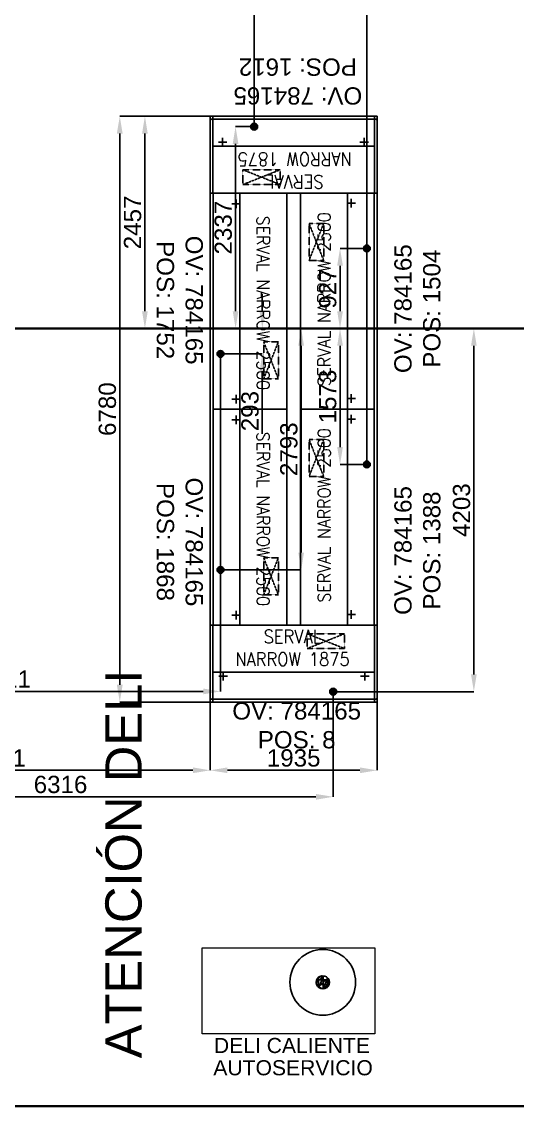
# Model space of a CAD drawing. Header units: millimetres. Extents: x 1478096 to 1808313, y 619971 to 762366.
# Drawn here: x 1542353 to 1548093, y 701817 to 714381 of the extents above; entities that cross this region are included whole.
import ezdxf
from ezdxf.enums import TextEntityAlignment as Align

# ---------------------------------------------------------------- set-up
doc = ezdxf.new("R2010")
doc.units = ezdxf.units.MM
doc.header["$LTSCALE"] = 10
doc.linetypes.add('CENTERX2', pattern=[4, 2.5, -0.5, 0.5, -0.5])
doc.linetypes.add('TRATTEGGIATA2', pattern=[0.375, 0.25, -0.125])
for name, color, linetype in [('Bajadas eléctricas', 7, 'Continuous'), ('Categorías', 250, 'Continuous'), ('COSTAN-CAM-EJES', 251, 'CENTERX2'), ('COSTAN-CAM-NOMENCLATURAS', 7, 'Continuous'), ('COSTAN-EXH-COTAS', 7, 'Continuous'), ('COSTAN-EXH-Desagues', 1, 'Continuous'), ('COSTAN-EXH-NOMENCLATURAS', 7, 'Continuous'), ('DESAGUE AL PISO', 1, 'Continuous'), ('DESAGUE MAQUINA', 3, 'Continuous'), ('GABINETE', 1, 'Continuous'), ('LATERALES', 3, 'Continuous'), ('QUADRO_ELETTRICO', 8, 'Continuous'), ('TESTI20', 3, 'Continuous'), ('W-section count', 250, 'Continuous')]:
    doc.layers.add(name, color=color, linetype=linetype)
doc.layers.add('BLOQUES', color=7, linetype='Continuous', lineweight=0)
doc.styles.add('ARIAL', font='ARIAL.TTF')
doc.styles.add('costan', font='ARIAL.TTF')
doc.styles.add('HEAD', font='ARIAL.TTF', dxfattribs={"height": 0.6})
doc.styles.add('ROMANS20', font='romans.shx', dxfattribs={"width": 0.9, "height": 2})
doc.styles.add('TESTI15', font='romans.shx', dxfattribs={"width": 0.9, "height": 1.5})
doc.dimstyles.new('COSTAN-DESAGUES', dxfattribs={"dimtxt": 200, "dimasz": 200, "dimexe": 0, "dimexo": 0, "dimgap": 40, "dimtad": 1, "dimdec": 0, "dimzin": 0, "dimdsep": 46, "dimtxsty": 'costan', "dimblk1": 'ARCHTICK', "dimblk2": 'ARCHTICK', "dimcen": 0, "dimclrd": 256, "dimclre": 256, "dimclrt": 256, "dimadec": 0, "dimazin": 0, "dimtfac": 1, "dimtdec": 0, "dimtofl": 0, "dimtmove": 0, "dimatfit": 3, "dimfxl": 0, "dimtolj": 1, "dimtzin": 0, "dimarcsym": 0})
doc.dimstyles.new('COSTAN-MM-100', dxfattribs={"dimtxt": 200, "dimasz": 200, "dimexe": 0, "dimexo": 0, "dimgap": 40, "dimtad": 1, "dimdec": 0, "dimzin": 0, "dimdsep": 46, "dimtxsty": 'costan', "dimblk1": 'ARCHTICK', "dimblk2": 'ARCHTICK', "dimcen": 0, "dimclrd": 256, "dimclre": 256, "dimclrt": 256, "dimadec": 0, "dimazin": 0, "dimtfac": 1, "dimtdec": 0, "dimtofl": 0, "dimtmove": 0, "dimatfit": 3, "dimfxl": 0, "dimtolj": 1, "dimtzin": 0, "dimarcsym": 0})

# ---------------------------------------------------------------- blocks, each defined once
blk = doc.blocks.new('PWR_SRCE')
for p, q in [((-0.026591, 0.014684), (-0.028575, -0.005358)), ((-0.026988, 0.010716), (0.026194, 0.010716)), ((-0.013891, 0.026194), (-0.026591, 0.014684)), ((-0.022027, 0.018852), (-0.022027, -0.020241)), ((-0.001389, -0.030559), (-0.022027, 0.018852)), ((0.020042, -0.022622), (-0.02163, 0.01905)), ((0.003969, 0.029369), (-0.013891, 0.026194)), ((-0.003572, 0.02798), (0.018058, -0.023813)), ((-0.001786, 0.028377), (0.030758, -0.004167)), ((-0.001389, -0.030559), (-0.001389, 0.028377)), ((0.02282, 0.019844), (0.003969, 0.029369)), ((0.019248, 0.02163), (0.019248, -0.023416)), ((0.028377, 0.004763), (0.021828, 0.020241)), ((0.031353, -0.003374), (0.02282, 0.019844)), ((-0.028575, -0.005358), (-0.020241, -0.024408)), ((-0.028377, -0.003374), (-0.001191, -0.030559)), ((0.027583, -0.009922), (-0.026591, -0.009922)), ((-0.020241, -0.024408), (-0.001389, -0.030559)), ((-0.001389, -0.030559), (0.019844, -0.023217)), ((-0.001389, -0.030559), (-0.001389, -0.030559)), ((0.019844, -0.023217), (0.031353, -0.003374))]:
    blk.add_line(p, q)
blk.add_circle((0, 0), 0.152202)
at = {"invisible_edges": 12}
for points in [[(-0.030559, 0), (-0.028972, 0.009327), (-0.028972, 0.009327, 0.1524)], [(-0.028972, 0.009327, 0.1524), (-0.030559, 0, 0.1524), (-0.030559, 0)], [(-0.028972, -0.009525), (-0.030559, 0), (-0.030559, 0, 0.1524)], [(-0.030559, 0, 0.1524), (-0.028972, -0.009525, 0.1524), (-0.028972, -0.009525)], [(-0.028972, 0.009327), (-0.024606, 0.017859), (-0.024606, 0.017859, 0.1524)], [(-0.024606, 0.017859, 0.1524), (-0.028972, 0.009327, 0.1524), (-0.028972, 0.009327)], [(-0.024606, 0.017859), (-0.017859, 0.024606), (-0.017859, 0.024606, 0.1524)], [(-0.017859, 0.024606, 0.1524), (-0.024606, 0.017859, 0.1524), (-0.024606, 0.017859)], [(-0.017859, 0.024606), (-0.009327, 0.028972), (-0.009327, 0.028972, 0.1524)], [(-0.009327, 0.028972, 0.1524), (-0.017859, 0.024606, 0.1524), (-0.017859, 0.024606)], [(-0.009327, 0.028972), (0, 0.030559), (0, 0.030559, 0.1524)], [(0, 0.030559, 0.1524), (-0.009327, 0.028972, 0.1524), (-0.009327, 0.028972)], [(0, 0.030559), (0.009525, 0.028972), (0.009525, 0.028972, 0.1524)], [(0.009525, 0.028972, 0.1524), (0, 0.030559, 0.1524), (0, 0.030559)], [(0.009525, 0.028972), (0.018058, 0.024606), (0.018058, 0.024606, 0.1524)], [(0.018058, 0.024606, 0.1524), (0.009525, 0.028972, 0.1524), (0.009525, 0.028972)], [(0.018058, 0.024606), (0.024805, 0.017859), (0.024805, 0.017859, 0.1524)], [(0.024805, 0.017859, 0.1524), (0.018058, 0.024606, 0.1524), (0.018058, 0.024606)], [(0.024805, 0.017859), (0.02917, 0.009327), (0.02917, 0.009327, 0.1524)], [(0.02917, 0.009327, 0.1524), (0.024805, 0.017859, 0.1524), (0.024805, 0.017859)], [(0.02917, 0.009327), (0.030559, 0), (0.030559, 0, 0.1524)], [(0.030559, 0, 0.1524), (0.02917, 0.009327, 0.1524), (0.02917, 0.009327)], [(0.030559, 0), (0.02917, -0.009525), (0.02917, -0.009525, 0.1524)], [(0.02917, -0.009525, 0.1524), (0.030559, 0, 0.1524), (0.030559, 0)], [(-0.024606, -0.018058), (-0.028972, -0.009525), (-0.028972, -0.009525, 0.1524)], [(-0.028972, -0.009525, 0.1524), (-0.024606, -0.018058, 0.1524), (-0.024606, -0.018058)], [(-0.017859, -0.024805), (-0.024606, -0.018058), (-0.024606, -0.018058, 0.1524)], [(-0.024606, -0.018058, 0.1524), (-0.017859, -0.024805, 0.1524), (-0.017859, -0.024805)], [(-0.009327, -0.02917), (-0.017859, -0.024805), (-0.017859, -0.024805, 0.1524)], [(-0.017859, -0.024805, 0.1524), (-0.009327, -0.02917, 0.1524), (-0.009327, -0.02917)], [(0, -0.030559), (-0.009327, -0.02917), (-0.009327, -0.02917, 0.1524)], [(-0.009327, -0.02917, 0.1524), (0, -0.030559, 0.1524), (0, -0.030559)], [(0.009525, -0.02917), (0, -0.030559), (0, -0.030559, 0.1524)], [(0, -0.030559, 0.1524), (0.009525, -0.02917, 0.1524), (0.009525, -0.02917)], [(0.018058, -0.024805), (0.009525, -0.02917), (0.009525, -0.02917, 0.1524)], [(0.009525, -0.02917, 0.1524), (0.018058, -0.024805, 0.1524), (0.018058, -0.024805)], [(0.024805, -0.018058), (0.018058, -0.024805), (0.018058, -0.024805, 0.1524)], [(0.018058, -0.024805, 0.1524), (0.024805, -0.018058, 0.1524), (0.024805, -0.018058)], [(0.02917, -0.009525), (0.024805, -0.018058), (0.024805, -0.018058, 0.1524)], [(0.024805, -0.018058, 0.1524), (0.02917, -0.009525, 0.1524), (0.02917, -0.009525)]]:
    blk.add_3dface(points, dxfattribs=at)
blk = doc.blocks.new('lat')
at = {"layer": 'GABINETE'}
blk.add_line((-55699, -17217), (-55699, -16362), dxfattribs=at)
at = {"layer": 'LATERALES'}
for p in [(-55699, -16327), (-55669, -17217)]:
    blk.add_line(p, (-55699, -17217), dxfattribs=at)
at = {"layer": 'LATERALES', "color": 3, "linetype": 'ByBlock'}
for p, q in [((-55699, -16327), (-55699, -17217)), ((-55699, -16327), (-55669, -16327)), ((-55669, -16327), (-55669, -17217)), ((-55669, -16327), (-55669, -17217)), ((-55669, -16327), (-55669, -17217)), ((-55684, -16362), (-55699, -16362))]:
    blk.add_line(p, q, dxfattribs=at)
at = {"layer": 'LATERALES', "color": 3}
blk.add_line((-55669, -16327), (-55669, -17217), dxfattribs=at)
at = {"layer": 'LATERALES', "color": 1, "linetype": 'ByBlock'}
blk.add_line((-55669, -16327), (-55669, -16377), dxfattribs=at)
at = {"layer": 'LATERALES', "color": 1}
for p, q in [((-55699, -17217), (-55699, -16362)), ((-55699, -17217), (-55699, -16362)), ((-55699, -17217), (-55699, -16362)), ((-55699, -16377), (-55699, -17217))]:
    blk.add_line(p, q, dxfattribs=at)
at = {"layer": 'LATERALES', "color": 3, "linetype": 'ByBlock'}
blk.add_arc((-55685, -16378), 15.8, 2.9635, 87.0365, dxfattribs=at)
blk = doc.blocks.new('POSICION DE DESAGUE')
for p, q in [((-40, 0), (40, 0)), ((0, 40), (0, -40))]:
    blk.add_line(p, q)
blk = doc.blocks.new('SE_TL1_N_187')
at = {"layer": 'DESAGUE MAQUINA'}
for p, q in [((122, -590), (72, -590)), ((122, -590), (122, -540)), ((122, -590), (122, -640)), ((122, -590), (172, -590)), ((2385, -590), (2335, -590)), ((2385, -590), (2385, -540)), ((2385, -590), (2385, -640)), ((2385, -590), (2435, -590))]:
    blk.add_line(p, q, dxfattribs=at)
at = {"layer": 'GABINETE'}
for p, q in [((2500, 0), (0, 0)), ((0, 0), (0, -855)), ((2500, -545), (0, -545)), ((0, -855), (2500, -855))]:
    blk.add_line(p, q, dxfattribs=at)
at = {"layer": 'GABINETE', "color": 3, "linetype": 'ByBlock'}
blk.add_line((2500, -890), (0, -890), dxfattribs=at)
blk.add_line((2500, -890), (0, -890), dxfattribs=at)
at = {"layer": 'QUADRO_ELETTRICO', "linetype": 'TRATTEGGIATA2'}
for p, q in [((1720, -100), (2150, -100)), ((1720, -100), (2150, -270)), ((2150, -100), (1720, -270)), ((1720, -100), (1720, -270)), ((2150, -270), (2150, -100)), ((1720, -270), (2150, -270))]:
    blk.add_line(p, q, dxfattribs=at)
blk.add_blockref('POSICION DE DESAGUE', (1860, -770))
at = {"layer": 'TESTI20', "style": 'TESTI15', "width": 0.9}
blk.add_text('SERVAL NARROW 2500', height=148, dxfattribs=at).set_placement((1271, -276), align=Align.MIDDLE)
blk = doc.blocks.new('COSTAN-REFERENCIA DE DESAGÜES')
at = {"layer": 'COSTAN-EXH-Desagues'}
blk.add_hatch(color=256, dxfattribs=at).paths.add_polyline_path([(40, 0, 1), (-40, 0, 1)])
blk.add_circle((0, 0), 40, dxfattribs=at)
blk = doc.blocks.new('*D561')
at = {"layer": 'COSTAN-EXH-COTAS', "lineweight": -2, "transparency": 16777216}
for p, q in [((1544536, 706507), (1544536, 705717)), ((1546471, 706507), (1546471, 705717)), ((1544736, 705717), (1546271, 705717))]:
    blk.add_line(p, q, dxfattribs=at)
at = {"layer": 'COSTAN-EXH-COTAS', "transparency": 16777216}
for points in [[(1544736, 705750), (1544736, 705684), (1544536, 705717)], [(1546271, 705750), (1546271, 705684), (1546471, 705717)]]:
    blk.add_solid(points, dxfattribs=at)
at = {"layer": 'Defpoints', "color": 0, "transparency": 16777216}
for p in [(1544536, 706507, 112422), (1546471, 706507, 112422), (1546471, 705717)]:
    blk.add_point(p, dxfattribs=at)
at = {"layer": 'COSTAN-EXH-COTAS', "transparency": 16777216, "insert": (1545503, 705859), "char_height": 200, "attachment_point": 5, "style": 'costan'}
blk.add_mtext('\\A1;1935', dxfattribs=at)
blk = doc.blocks.new('_ARCHTICK')
at = {"color": 0, "linetype": 'ByBlock', "const_width": 0.15}
blk.add_lwpolyline([(-0.5, -0.5), (0.5, 0.5)], dxfattribs=at)
blk = doc.blocks.new('*D562')
at = {"layer": 'COSTAN-EXH-COTAS', "lineweight": -2, "transparency": 16777216}
for p, q in [((1544536, 713287), (1543489, 713287)), ((1543489, 706707), (1543489, 713087)), ((1544536, 706507), (1543489, 706507))]:
    blk.add_line(p, q, dxfattribs=at)
at = {"layer": 'COSTAN-EXH-COTAS', "transparency": 16777216}
for points in [[(1543455, 713087), (1543522, 713087), (1543489, 713287)], [(1543455, 706707), (1543522, 706707), (1543489, 706507)]]:
    blk.add_solid(points, dxfattribs=at)
at = {"layer": 'Defpoints', "color": 0, "transparency": 16777216}
for p in [(1543489, 713287), (1544536, 713287, 112422), (1544536, 706507, 112422)]:
    blk.add_point(p, dxfattribs=at)
at = {"layer": 'COSTAN-EXH-COTAS', "transparency": 16777216, "insert": (1543346, 709897), "char_height": 200, "attachment_point": 5, "rotation": 90, "style": 'costan'}
blk.add_mtext('\\A1;6780', dxfattribs=at)
blk = doc.blocks.new('*D618')
at = {"layer": 'COSTAN-EXH-COTAS', "lineweight": -2, "transparency": 16777216}
for p, q in [((1544536, 713287), (1543780, 713287)), ((1543780, 713087), (1543780, 711030))]:
    blk.add_line(p, q, dxfattribs=at)
at = {"layer": 'COSTAN-EXH-COTAS', "transparency": 16777216}
for points in [[(1543747, 713087), (1543813, 713087), (1543780, 713287)], [(1543747, 711030), (1543813, 711030), (1543780, 710830)]]:
    blk.add_solid(points, dxfattribs=at)
at = {"layer": 'Defpoints', "color": 0, "transparency": 16777216}
for p in [(1544536, 713287), (1543780, 710830), (1543780, 710830)]:
    blk.add_point(p, dxfattribs=at)
at = {"layer": 'COSTAN-EXH-COTAS', "transparency": 16777216, "insert": (1543638, 712058), "char_height": 200, "attachment_point": 5, "rotation": 90, "style": 'costan'}
blk.add_mtext('\\A1;2457', dxfattribs=at)
blk = doc.blocks.new('*D619')
at = {"layer": 'COSTAN-EXH-COTAS', "lineweight": -2, "transparency": 16777216}
for p, q in [((1539645, 705717), (1539645, 705717)), ((1544336, 705717), (1539845, 705717))]:
    blk.add_line(p, q, dxfattribs=at)
at = {"layer": 'COSTAN-EXH-COTAS', "transparency": 16777216}
for points in [[(1539845, 705750), (1539845, 705684), (1539645, 705717)], [(1544336, 705750), (1544336, 705684), (1544536, 705717)]]:
    blk.add_solid(points, dxfattribs=at)
at = {"layer": 'Defpoints', "color": 0, "transparency": 16777216}
for p in [(1539645, 705717), (1539645, 705717), (1544536, 705717)]:
    blk.add_point(p, dxfattribs=at)
at = {"layer": 'COSTAN-EXH-COTAS', "transparency": 16777216, "insert": (1542090, 705859), "char_height": 200, "attachment_point": 5, "style": 'costan'}
blk.add_mtext('\\A1;4891', dxfattribs=at)
blk = doc.blocks.new('*D653')
at = {"layer": 'COSTAN-EXH-Desagues', "lineweight": -2, "transparency": 16777216}
for p, q in [((1546351, 711757), (1546040, 711757)), ((1546040, 711557), (1546040, 711030))]:
    blk.add_line(p, q, dxfattribs=at)
at = {"layer": 'COSTAN-EXH-Desagues', "transparency": 16777216}
for points in [[(1546007, 711557), (1546073, 711557), (1546040, 711757)], [(1546007, 711030), (1546073, 711030), (1546040, 710830)]]:
    blk.add_solid(points, dxfattribs=at)
at = {"layer": 'Defpoints', "color": 0, "transparency": 16777216}
for p in [(1546351, 711757), (1546040, 710830), (1546040, 710830)]:
    blk.add_point(p, dxfattribs=at)
at = {"layer": 'COSTAN-EXH-Desagues', "transparency": 16777216, "insert": (1545898, 711293), "char_height": 200, "attachment_point": 5, "rotation": 90, "style": 'costan'}
blk.add_mtext('\\A1;927', dxfattribs=at)
blk = doc.blocks.new('*D654')
at = {"layer": 'COSTAN-EXH-Desagues', "lineweight": -2, "transparency": 16777216}
for p, q in [((1545046, 713167), (1544830, 713167)), ((1544830, 712967), (1544830, 711030))]:
    blk.add_line(p, q, dxfattribs=at)
at = {"layer": 'COSTAN-EXH-Desagues', "transparency": 16777216}
for points in [[(1544797, 712967), (1544863, 712967), (1544830, 713167)], [(1544797, 711030), (1544863, 711030), (1544830, 710830)]]:
    blk.add_solid(points, dxfattribs=at)
at = {"layer": 'Defpoints', "color": 0, "transparency": 16777216}
for p in [(1545046, 713167), (1544830, 710830), (1544830, 710830)]:
    blk.add_point(p, dxfattribs=at)
at = {"layer": 'COSTAN-EXH-Desagues', "transparency": 16777216, "insert": (1544688, 711998), "char_height": 200, "attachment_point": 5, "rotation": 90, "style": 'costan'}
blk.add_mtext('\\A1;2337', dxfattribs=at)
blk = doc.blocks.new('*D655')
at = {"layer": 'COSTAN-EXH-Desagues', "lineweight": -2, "transparency": 16777216}
for p, q in [((1545140, 711030), (1545140, 711230)), ((1544656, 710537), (1545140, 710537)), ((1545140, 710337), (1545140, 709611))]:
    blk.add_line(p, q, dxfattribs=at)
at = {"layer": 'COSTAN-EXH-Desagues', "transparency": 16777216}
for points in [[(1545107, 711030), (1545173, 711030), (1545140, 710830)], [(1545107, 710337), (1545173, 710337), (1545140, 710537)]]:
    blk.add_solid(points, dxfattribs=at)
at = {"layer": 'Defpoints', "color": 0, "transparency": 16777216}
for p in [(1545140, 710830), (1544656, 710537), (1545140, 710537)]:
    blk.add_point(p, dxfattribs=at)
at = {"layer": 'COSTAN-EXH-Desagues', "transparency": 16777216, "insert": (1544998, 709874), "char_height": 200, "attachment_point": 5, "rotation": 90, "style": 'costan'}
blk.add_mtext('\\A1;293', dxfattribs=at)
blk = doc.blocks.new('*D662')
at = {"layer": 'COSTAN-EXH-Desagues', "lineweight": -2, "transparency": 16777216}
for p, q in [((1544846, 715280), (1539845, 715280)), ((1545046, 713167), (1545046, 715280))]:
    blk.add_line(p, q, dxfattribs=at)
at = {"layer": 'COSTAN-EXH-Desagues', "transparency": 16777216}
for points in [[(1539845, 715313), (1539845, 715247), (1539645, 715280)], [(1544846, 715313), (1544846, 715247), (1545046, 715280)]]:
    blk.add_solid(points, dxfattribs=at)
at = {"layer": 'Defpoints', "color": 0, "transparency": 16777216}
for p in [(1539645, 715280), (1539645, 715280), (1545046, 713167)]:
    blk.add_point(p, dxfattribs=at)
at = {"layer": 'COSTAN-EXH-Desagues', "transparency": 16777216, "insert": (1542345, 715422), "char_height": 200, "attachment_point": 5, "style": 'costan'}
blk.add_mtext('\\A1;5401', dxfattribs=at)
blk = doc.blocks.new('*D663')
at = {"layer": 'COSTAN-EXH-Desagues', "lineweight": -2, "transparency": 16777216}
for p, q in [((1544656, 710537), (1544656, 706630)), ((1544456, 706630), (1539845, 706630))]:
    blk.add_line(p, q, dxfattribs=at)
at = {"layer": 'COSTAN-EXH-Desagues', "transparency": 16777216}
for points in [[(1539845, 706663), (1539845, 706597), (1539645, 706630)], [(1544456, 706663), (1544456, 706597), (1544656, 706630)]]:
    blk.add_solid(points, dxfattribs=at)
at = {"layer": 'Defpoints', "color": 0, "transparency": 16777216}
for p in [(1544656, 710537), (1539645, 706630), (1539645, 706630)]:
    blk.add_point(p, dxfattribs=at)
at = {"layer": 'COSTAN-EXH-Desagues', "transparency": 16777216, "insert": (1542150, 706772), "char_height": 200, "attachment_point": 5, "style": 'costan'}
blk.add_mtext('\\A1;5011', dxfattribs=at)
blk = doc.blocks.new('*D664')
at = {"layer": 'COSTAN-EXH-Desagues', "lineweight": -2, "transparency": 16777216}
for p, q in [((1545590, 708237), (1545590, 710630)), ((1544656, 708037), (1545590, 708037))]:
    blk.add_line(p, q, dxfattribs=at)
at = {"layer": 'COSTAN-EXH-Desagues', "transparency": 16777216}
for points in [[(1545557, 710630), (1545623, 710630), (1545590, 710830)], [(1545557, 708237), (1545623, 708237), (1545590, 708037)]]:
    blk.add_solid(points, dxfattribs=at)
at = {"layer": 'Defpoints', "color": 0, "transparency": 16777216}
for p in [(1545590, 710830), (1545590, 710830), (1544656, 708037)]:
    blk.add_point(p, dxfattribs=at)
at = {"layer": 'COSTAN-EXH-Desagues', "transparency": 16777216, "insert": (1545448, 709433), "char_height": 200, "attachment_point": 5, "rotation": 90, "style": 'costan'}
blk.add_mtext('\\A1;2793', dxfattribs=at)
blk = doc.blocks.new('*D665')
at = {"layer": 'COSTAN-EXH-Desagues', "lineweight": -2, "transparency": 16777216}
for p, q in [((1546040, 709457), (1546040, 710630)), ((1546351, 709257), (1546040, 709257))]:
    blk.add_line(p, q, dxfattribs=at)
at = {"layer": 'COSTAN-EXH-Desagues', "transparency": 16777216}
for points in [[(1546007, 710630), (1546073, 710630), (1546040, 710830)], [(1546007, 709457), (1546073, 709457), (1546040, 709257)]]:
    blk.add_solid(points, dxfattribs=at)
at = {"layer": 'Defpoints', "color": 0, "transparency": 16777216}
for p in [(1546040, 710830), (1546040, 710830), (1546351, 709257)]:
    blk.add_point(p, dxfattribs=at)
at = {"layer": 'COSTAN-EXH-Desagues', "transparency": 16777216, "insert": (1545898, 710043), "char_height": 200, "attachment_point": 5, "rotation": 90, "style": 'costan'}
blk.add_mtext('\\A1;1573', dxfattribs=at)
blk = doc.blocks.new('*D666')
at = {"layer": 'COSTAN-EXH-Desagues', "lineweight": -2, "transparency": 16777216}
for p, q in [((1546151, 714870), (1539851, 714870)), ((1546351, 709257), (1546351, 714870))]:
    blk.add_line(p, q, dxfattribs=at)
at = {"layer": 'COSTAN-EXH-Desagues', "transparency": 16777216}
for points in [[(1539851, 714903), (1539851, 714837), (1539651, 714870)], [(1546151, 714903), (1546151, 714837), (1546351, 714870)]]:
    blk.add_solid(points, dxfattribs=at)
at = {"layer": 'Defpoints', "color": 0, "transparency": 16777216}
for p in [(1539651, 714870), (1539651, 714870), (1546351, 709257)]:
    blk.add_point(p, dxfattribs=at)
at = {"layer": 'COSTAN-EXH-Desagues', "transparency": 16777216, "insert": (1543001, 715012), "char_height": 200, "attachment_point": 5, "style": 'costan'}
blk.add_mtext('\\A1;6700', dxfattribs=at)
blk = doc.blocks.new('*D667')
at = {"layer": 'COSTAN-EXH-Desagues', "lineweight": -2, "transparency": 16777216}
for p, q in [((1547590, 706827), (1547590, 710630)), ((1545961, 706627), (1547590, 706627))]:
    blk.add_line(p, q, dxfattribs=at)
at = {"layer": 'COSTAN-EXH-Desagues', "transparency": 16777216}
for points in [[(1547557, 710630), (1547623, 710630), (1547590, 710830)], [(1547557, 706827), (1547623, 706827), (1547590, 706627)]]:
    blk.add_solid(points, dxfattribs=at)
at = {"layer": 'Defpoints', "color": 0, "transparency": 16777216}
for p in [(1547590, 710830), (1547590, 710830), (1545961, 706627)]:
    blk.add_point(p, dxfattribs=at)
at = {"layer": 'COSTAN-EXH-Desagues', "transparency": 16777216, "insert": (1547448, 708728), "char_height": 200, "attachment_point": 5, "rotation": 90, "style": 'costan'}
blk.add_mtext('\\A1;4203', dxfattribs=at)
blk = doc.blocks.new('*D668')
at = {"layer": 'COSTAN-EXH-Desagues', "lineweight": -2, "transparency": 16777216}
for p, q in [((1545961, 706627), (1545961, 705410)), ((1545761, 705410), (1539845, 705410))]:
    blk.add_line(p, q, dxfattribs=at)
at = {"layer": 'COSTAN-EXH-Desagues', "transparency": 16777216}
for points in [[(1539845, 705443), (1539845, 705377), (1539645, 705410)], [(1545761, 705443), (1545761, 705377), (1545961, 705410)]]:
    blk.add_solid(points, dxfattribs=at)
at = {"layer": 'Defpoints', "color": 0, "transparency": 16777216}
for p in [(1545961, 706627), (1539645, 705410), (1539645, 705410)]:
    blk.add_point(p, dxfattribs=at)
at = {"layer": 'COSTAN-EXH-Desagues', "transparency": 16777216, "insert": (1542803, 705552), "char_height": 200, "attachment_point": 5, "style": 'costan'}
blk.add_mtext('\\A1;6316', dxfattribs=at)

msp = doc.modelspace()

# ---------------------------------------------------------------- linework, layer by layer
at = {"layer": 'BLOQUES'}
msp.add_lwpolyline([(1546443.641, 702665.38), (1544443.641, 702665.38), (1544443.641, 703661.38), (1546443.641, 703661.38)], close=True, dxfattribs=at)
at = {"layer": 'COSTAN-CAM-EJES', "const_width": 25}
for points in [[(1478108.728, 710829.642), (1676824.92, 710829.642)], [(1478108.728, 701829.267), (1676824.92, 701829.267)]]:
    msp.add_lwpolyline(points, dxfattribs=at)
at = {"layer": 'DESAGUE MAQUINA'}
for p, q in [((1544680.561, 712986.716), (1544680.561, 713036.716)), ((1546318.907, 712986.716), (1546318.907, 713036.716)), ((1544680.561, 712986.716), (1544630.561, 712986.716)), ((1544680.561, 712986.716), (1544680.561, 712936.716)), ((1544680.561, 712986.716), (1544730.561, 712986.716)), ((1546318.907, 712986.716), (1546268.907, 712986.716)), ((1546318.907, 712986.716), (1546318.907, 712936.716)), ((1546318.907, 712986.716), (1546368.907, 712986.716)), ((1544687.214, 706806.716), (1544637.214, 706806.716)), ((1544687.214, 706806.716), (1544687.214, 706856.716)), ((1544687.214, 706806.716), (1544687.214, 706756.716)), ((1544687.214, 706806.716), (1544737.214, 706806.716)), ((1546325.561, 706806.716), (1546275.561, 706806.716)), ((1546325.561, 706806.716), (1546325.561, 706856.716)), ((1546325.561, 706806.716), (1546325.561, 706756.716)), ((1546325.561, 706806.716), (1546375.561, 706806.716))]:
    msp.add_line(p, q, dxfattribs=at)
at = {"layer": 'GABINETE'}
for p, q in [((1544565.561, 713286.716), (1546440.561, 713286.716)), ((1544565.561, 712396.716), (1544565.561, 713286.716)), ((1546440.561, 712396.716), (1546440.561, 713286.716)), ((1544565.561, 712941.716), (1546440.561, 712941.716)), ((1544565.561, 712396.716), (1546440.561, 712396.716)), ((1546440.561, 707396.716), (1544565.561, 707396.716)), ((1544565.561, 707396.716), (1544565.561, 706506.716)), ((1546440.561, 707396.716), (1546440.561, 706506.716)), ((1546440.561, 706851.716), (1544565.561, 706851.716)), ((1546440.561, 706506.716), (1544565.561, 706506.716))]:
    msp.add_line(p, q, dxfattribs=at)
at = {"layer": 'GABINETE', "color": 3}
for p, q in [((1544565.561, 713286.716), (1546440.561, 713286.716)), ((1546440.561, 706506.716), (1544565.561, 706506.716))]:
    msp.add_line(p, q, dxfattribs=at)
at = {"layer": 'GABINETE', "color": 1}
for p, q in [((1546440.561, 713251.716), (1544565.561, 713251.716)), ((1544565.561, 706541.716), (1546440.561, 706541.716))]:
    msp.add_line(p, q, dxfattribs=at)
at = {"layer": 'QUADRO_ELETTRICO', "linetype": 'TRATTEGGIATA2'}
for p, q in [((1545345.561, 712496.716), (1544915.561, 712666.716)), ((1544915.561, 712496.716), (1545345.561, 712666.716)), ((1545345.561, 712666.716), (1544915.561, 712666.716)), ((1544915.561, 712666.716), (1544915.561, 712496.716)), ((1545345.561, 712496.716), (1545345.561, 712666.716)), ((1545345.561, 712496.716), (1544915.561, 712496.716)), ((1545660.561, 707296.716), (1546090.561, 707296.716)), ((1545660.561, 707296.716), (1546090.561, 707126.716)), ((1546090.561, 707296.716), (1545660.561, 707126.716)), ((1545660.561, 707296.716), (1545660.561, 707126.716)), ((1546090.561, 707126.716), (1546090.561, 707296.716)), ((1545660.561, 707126.716), (1546090.561, 707126.716))]:
    msp.add_line(p, q, dxfattribs=at)

# ---------------------------------------------------------------- block references
at = {"xscale": -1}
msp.add_blockref('lat', (1488866.417, 729613.803), dxfattribs=at)
msp.add_blockref('lat', (1602139.704, 729613.803))
at = {"rotation": 180}
msp.add_blockref('lat', (1488866.417, 690179.628), dxfattribs=at)
at = {"xscale": -1, "rotation": 180}
msp.add_blockref('lat', (1602139.704, 690179.628), dxfattribs=at)
at = {"layer": 'Bajadas eléctricas', "xscale": -2500, "yscale": 2500, "zscale": 2500}
msp.add_blockref('PWR_SRCE', (1545840.168, 703263.38, -47979.17), dxfattribs=at)
at = {"layer": 'COSTAN-CAM-NOMENCLATURAS'}
for p, rotation in [((1545425.561, 712396.716), 270), ((1545580.561, 709896.716), 89.99999999999999), ((1545425.561, 709896.716), 270), ((1545580.561, 707396.716), 89.99999999999999)]:
    msp.add_blockref('SE_TL1_N_187', p, dxfattribs=dict(at, rotation=rotation))
at = {"layer": 'COSTAN-EXH-Desagues'}
for p in [(1545045.561, 713166.716), (1546350.561, 711756.716), (1544655.561, 710536.716), (1546350.561, 709256.716), (1544655.561, 708036.716), (1545960.561, 706626.716)]:
    msp.add_blockref('COSTAN-REFERENCIA DE DESAGÜES', p, dxfattribs=at)
for p, rotation in [((1546350.561, 711756.716), 89.99999999999999), ((1544655.561, 710536.716), 270), ((1546350.561, 709256.716), 89.99999999999999), ((1544655.561, 708036.716), 270)]:
    msp.add_blockref('COSTAN-REFERENCIA DE DESAGÜES', p, dxfattribs=dict(at, rotation=rotation))
at = {"layer": 'DESAGUE AL PISO', "rotation": 180}
msp.add_blockref('COSTAN-REFERENCIA DE DESAGÜES', (1545045.561, 713166.716), dxfattribs=at)
at = {"layer": 'DESAGUE AL PISO'}
msp.add_blockref('COSTAN-REFERENCIA DE DESAGÜES', (1545960.561, 706626.716), dxfattribs=at)

# ---------------------------------------------------------------- texts
at = {"layer": 'Categorías', "style": 'ARIAL'}
for s, p in [('DELI CALIENTE', (1544579.119, 702444.528, -47979.402)), (' AUTOSERVICIO', (1544504.524, 702186.982, -47979.941))]:
    msp.add_text(s, height=175, dxfattribs=at).set_placement(p)
at = {"layer": 'COSTAN-EXH-NOMENCLATURAS', "char_height": 200, "attachment_point": 5, "style": 'costan'}
for s, insert, rotation in [('OV: 784165\\PPOS: 1612', (1545551.483, 713690.008, -112421.869), 180), ('OV: 784165\\PPOS: 1752', (1544183.045, 711158.363, -112421.869), 270), ('OV: 784165\\PPOS: 1504', (1546936.834, 711059.592, -112421.869), 90), ('OV: 784165\\PPOS: 1868', (1544183.045, 708359.689, -112421.869), 270), ('OV: 784165\\PPOS: 1388', (1546936.834, 708260.918, -112421.869), 90)]:
    msp.add_mtext(s, dxfattribs=dict(at, insert=insert, rotation=rotation))
at = {"layer": 'COSTAN-EXH-NOMENCLATURAS', "insert": (1545537.739, 706236.245, -112421.869), "char_height": 200, "attachment_point": 5, "style": 'costan'}
msp.add_mtext('OV: 784165\\PPOS: 8', dxfattribs=at)
at = {"layer": 'TESTI20', "style": 'ROMANS20', "width": 0.9}
for s, height, p in [('NARROW 1875', 153.26451, (1545516.342, 712790.751)), ('SERVAL', 153.2645, (1545516.342, 712528.012))]:
    msp.add_text(s, height=height, rotation=180, dxfattribs=at).set_placement(p, align=Align.MIDDLE_CENTER)
for s, height, p in [('SERVAL', 153.2645, (1545489.78, 707265.419)), ('NARROW 1875', 153.26451, (1545489.78, 707002.68))]:
    msp.add_text(s, height=height, dxfattribs=at).set_placement(p, align=Align.MIDDLE_CENTER)
at = {"layer": 'W-section count', "style": 'HEAD'}
msp.add_text('ATENCIÓN DELI', height=420, rotation=90, dxfattribs=at).set_placement((1543480.199, 704632.901, -112421.869), align=Align.MIDDLE)

# ---------------------------------------------------------------- dimensions: what is measured, and where the dimension line sits
at = {"layer": 'COSTAN-EXH-COTAS'}
for base, p1, p2, picture, middle in [((1543488.573, 713286.716, -112421.869), (1544535.561, 706506.716), (1544535.561, 713286.716), '*D562', (1543346.458, 709896.716, -112421.869)), ((1543780, 710829.716), (1544535.561, 713286.716), (1543780, 710829.716), '*D618', (1543637.885, 712058.216))]:
    dim = msp.add_linear_dim(base=base, p1=p1, p2=p2, angle=90, dimstyle='COSTAN-MM-100', dxfattribs=at)
    dim.commit()
    dim.dimension.update_dxf_attribs({"geometry": picture, "text_midpoint": middle})
for base, p1, p2, picture, middle in [((1546470.561, 705716.932), (1544535.561, 706506.716, 112421.869), (1546470.561, 706506.716, 112421.869), '*D561', (1545503.061, 705859.114)), ((1539645.049, 705716.932), (1544535.561, 705716.932), (1539645.049, 705716.589), '*D619', (1542090.305, 705859.046))]:
    dim = msp.add_linear_dim(base=base, p1=p1, p2=p2, dimstyle='COSTAN-MM-100', dxfattribs=at)
    dim.commit()
    dim.dimension.update_dxf_attribs({"geometry": picture, "text_midpoint": middle})
at = {"layer": 'COSTAN-EXH-Desagues'}
dim = msp.add_linear_dim(base=(1539645.049, 715280), p1=(1545045.561, 713166.716), p2=(1539645.049, 715280), dimstyle='COSTAN-DESAGUES', dxfattribs=at)
dim.commit()
dim.dimension.update_dxf_attribs({"geometry": '*D662', "text_midpoint": (1542345.305, 715280), "dimtype": 160})
for base, p1, p2, picture, middle in [((1539650.555, 714870), (1546350.561, 709256.716), (1539650.555, 714870), '*D666', (1543000.558, 715012.115)), ((1539645.048, 706630), (1544655.561, 710536.716), (1539645.048, 706630), '*D663', (1542150.305, 706772.115)), ((1539645.048, 705410), (1545960.561, 706626.716), (1539645.048, 705410), '*D668', (1542802.805, 705552.183))]:
    dim = msp.add_linear_dim(base=base, p1=p1, p2=p2, dimstyle='COSTAN-DESAGUES', dxfattribs=at)
    dim.commit()
    dim.dimension.update_dxf_attribs({"geometry": picture, "text_midpoint": middle})
for base, p1, p2, dimstyle, picture, middle in [((1544830, 710829.642), (1545045.561, 713166.716), (1544830, 710829.642), 'COSTAN-MM-100', '*D654', (1544687.817, 711998.179)), ((1546040, 710829.642), (1546350.561, 711756.716), (1546040, 710829.642), 'COSTAN-MM-100', '*D653', (1545897.885, 711293.179)), ((1545140, 710536.716), (1545140, 710829.642), (1544655.561, 710536.716), 'COSTAN-MM-100', '*D655', (1544997.817, 709874.069)), ((1545590, 710829.642), (1544655.561, 708036.716), (1545590, 710829.642), 'COSTAN-MM-100', '*D664', (1545447.817, 709433.179)), ((1546040, 710829.642), (1546350.561, 709256.716), (1546040, 710829.642), 'COSTAN-MM-100', '*D665', (1545897.817, 710043.179)), ((1547590, 710829.642), (1545960.561, 706626.716), (1547590, 710829.642), 'COSTAN-DESAGUES', '*D667', (1547447.817, 708728.179))]:
    dim = msp.add_linear_dim(base=base, p1=p1, p2=p2, angle=90, dimstyle=dimstyle, dxfattribs=at)
    dim.commit()
    dim.dimension.update_dxf_attribs({"geometry": picture, "text_midpoint": middle})

doc.saveas('drawing.dxf')
